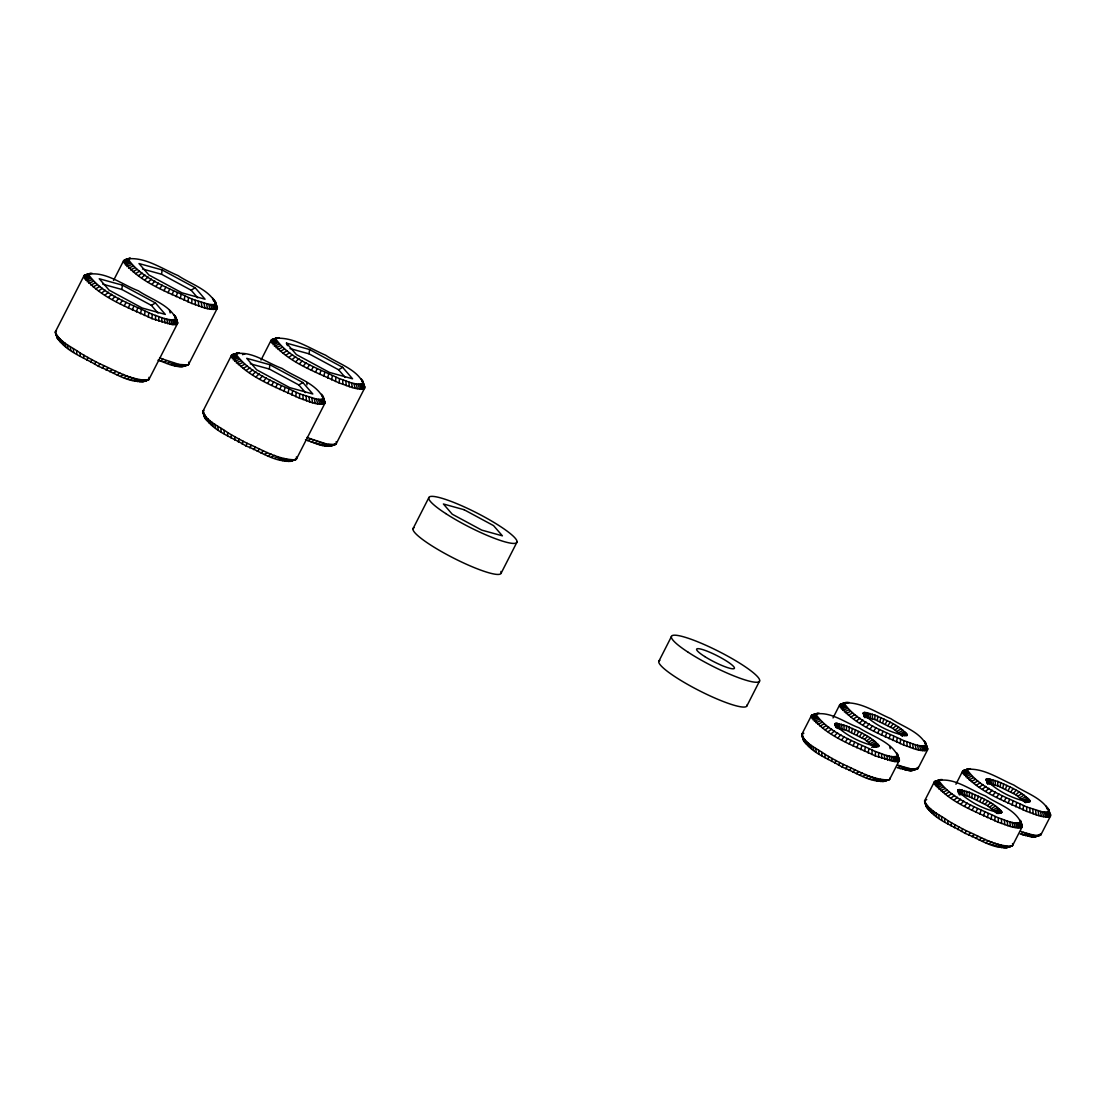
<?xml version="1.0" encoding="UTF-8"?>
<svg xmlns="http://www.w3.org/2000/svg" width="1106" height="1106" viewBox="0 0 1106 1106"><rect width="100%" height="100%" fill="white"/><g stroke="black" fill="none" stroke-linecap="round" stroke-linejoin="round"><path stroke-width="1.5" d="M846.532 725.965C857.869 731.163 870.726 735.891 878.911 745.61L874.182 747.186L864.574 739.347L846.436 730.361L846.532 725.965L836.274 723.241L834.864 723.78L835.873 727.485M902.565 736.333L892.957 728.495L874.818 719.508L874.929 715.112L864.671 712.388L863.261 712.928L864.27 716.619M969.437 792.283C980.759 797.481 993.617 802.209 1001.815 811.928L997.073 813.504L987.464 805.666L969.34 796.679L969.437 792.283L959.178 789.56L957.768 790.099L958.778 793.79M997.819 781.43C1009.156 786.629 1022.013 791.357 1030.198 801.062L1025.469 802.652L1015.861 794.799L997.723 785.813L997.819 781.43L987.575 778.707L986.151 779.246L987.16 782.937M80.102 356.284L80.199 353.021C71.807 346.731 59.24 342.169 55.341 331.883L84.18 275.422C102.941 268.91 121.453 284.477 138.388 290.809C151.881 300.072 173.31 305.685 177.624 323.311L148.785 379.759C131.448 386.27 114.139 372.003 98.379 366.321C83.614 356.671 61.604 350.809 55.3 332.699M227.573 435.861L227.67 432.598C219.292 426.308 206.725 421.745 202.813 411.46L231.652 354.998C248.988 348.501 266.297 362.768 282.058 368.436C296.781 378.266 319.938 384.086 325.109 402.888L296.27 459.336C278.933 465.847 261.624 451.58 245.864 445.898C231.085 436.262 209.075 430.386 202.785 412.275M824.979 757.651L825.076 754.375C817.196 748.472 805.389 744.172 801.726 734.522L811.569 715.319C827.869 708.974 844.196 722.453 859.016 727.789C872.869 737.025 894.699 742.485 899.372 760.306L889.528 779.509C873.228 785.841 856.901 772.375 842.081 767.039C828.2 757.956 807.408 752.453 801.684 735.283M947.883 823.956L947.98 820.693C940.1 814.776 928.293 810.491 924.616 800.827L934.473 781.624C952.114 775.265 969.561 789.974 985.474 795.919C998.179 804.629 1018.377 809.924 1022.276 826.624L1012.419 845.813C996.119 852.159 979.805 838.68 964.971 833.343C951.284 824.454 931.169 818.952 924.893 802.514M175.785 316.938L177.624 323.311L176.49 324.39L172.19 324.583L152.034 318.652L152.172 314.284C130.245 303.597 102.83 294.86 88.508 274.537L89.572 273.541M215.532 301.744L216.983 308.74C208.55 311.118 199.785 305.754 191.78 303.459L191.919 299.076C169.992 288.403 142.577 279.666 128.255 259.343L128.628 258.749C146.061 257.394 162.471 269.007 178.135 275.615C191.656 284.864 213.016 290.491 217.37 308.104L188.532 364.565C178.536 370.012 167.6 363.238 157.992 360.183M323.27 396.515L324.708 403.51C316.275 405.902 307.509 400.524 299.505 398.229L299.657 393.86C277.717 383.174 250.315 374.436 235.993 354.114L237.057 353.118M363.017 381.321L364.455 388.317C356.021 390.695 347.256 385.33 339.252 383.035L339.404 378.667C317.463 367.98 290.062 359.243 275.74 338.92L276.113 338.339C293.546 336.971 309.943 348.584 325.62 355.192C339.127 364.441 360.501 370.068 364.856 387.681L336.017 444.142C326.021 449.589 315.086 442.815 305.477 439.759M897.56 754.043L899.372 760.306L897.27 761.564L894.27 761.509L875.33 755.937L875.468 751.555C854.966 741.573 829.32 733.402 815.938 714.393L816.933 713.453M925.943 743.191L927.395 750.034C919.473 752.274 911.233 747.227 903.713 745.085L903.865 740.702C883.348 730.72 857.717 722.536 844.32 703.54L844.666 702.987C860.98 701.702 876.311 712.568 890.966 718.748C903.699 727.458 923.842 732.753 927.768 749.453L917.911 768.642L910.349 770.799L897.284 767.73L900.754 766.085L911.22 768.974L917.206 769.071M1020.451 820.362L1021.903 827.205C1013.981 829.445 1005.741 824.399 998.22 822.256L998.372 817.873C977.856 807.892 952.225 799.707 938.828 780.712L939.823 779.771M1048.847 809.509L1050.299 816.352C1042.377 818.592 1034.138 813.546 1026.617 811.389L1026.769 807.021C1006.253 797.025 980.621 788.855 967.225 769.845L967.57 769.306C983.87 768.02 999.216 778.887 1013.87 785.066C1026.589 793.776 1046.732 799.057 1050.672 815.758L1040.815 834.961L1033.253 837.104L1020.188 834.048L1023.658 832.389L1034.124 835.279L1040.11 835.389M152.034 318.652C128.517 307.205 99.125 297.846 83.779 276.058L88.508 274.537M191.78 303.459C168.264 292.012 138.872 282.638 123.526 260.864L129.319 258.334M144.485 379.897L144.444 380.644L149.186 379.137L148.895 377.34M188.919 363.929L188.642 362.132M203.96 410.381L202.813 411.46L204.651 417.819M299.505 398.229C276.002 386.782 246.61 377.423 231.265 355.634L235.993 354.114M339.252 383.035C315.735 371.588 286.357 362.215 271.011 340.441L276.804 337.911M336.404 443.506L336.127 441.723M803.827 733.264L801.726 734.522L803.537 740.771M875.33 755.937C853.238 745.181 825.629 736.375 811.196 715.914L815.938 714.393M903.713 745.085C881.62 734.315 854.012 725.522 839.592 705.047L845.316 702.6M889.888 778.914L889.929 778.154M918.312 767.288L912.561 770.509M926.441 807.09L924.616 800.827L926.717 799.583M998.22 822.256C976.128 811.5 948.519 802.693 934.1 782.218L938.828 780.712M1026.617 811.389C1004.525 800.633 976.916 791.841 962.497 771.366L968.22 768.905M1012.792 845.233L1012.529 843.546M1041.216 833.606L1035.451 836.827M834.823 724.402C846.159 735.794 862.5 744.089 878.385 746.619L878.911 745.61M874.929 715.112C886.252 720.31 899.109 725.038 907.307 734.757L906.768 735.753C890.897 733.237 874.556 724.942 863.219 713.55M957.727 790.721C969.063 802.113 985.405 810.408 1001.289 812.924L1001.815 811.928M1030.198 801.062L1029.672 802.071C1013.801 799.555 997.46 791.26 986.11 779.854M148.301 317.159L148.702 312.887M188.048 301.966L188.449 297.694M295.786 396.736L296.173 392.464M335.519 381.542L335.92 377.27M871.818 754.527L872.219 750.255M900.215 743.674L900.616 739.402M994.723 820.846L995.124 816.574M1023.105 809.993L1023.506 805.707M83.544 358.316L83.89 355.206L80.199 353.021M231.03 437.907L231.375 434.782L227.67 432.598M828.2 759.545L828.546 756.421L825.076 754.375M951.105 825.864L951.45 822.74L947.98 820.693M157.992 313.039L151.356 305.38L121.854 289.468L122.365 285.141L99.236 278.753L109.148 290.187L142.19 308.021L165.333 314.408L155.421 302.961L122.365 285.141M197.739 297.846L191.103 290.187L161.6 274.274L162.112 269.933L138.983 263.546L148.895 274.993L181.937 292.827L205.066 299.214L195.168 287.767L162.112 269.933M305.463 392.616L298.827 384.957L269.339 369.045L269.85 364.717L246.721 358.33L256.633 369.777L289.675 387.598L312.804 393.985L302.892 382.552L269.85 364.717M345.21 377.423L338.574 369.763L309.086 353.851L309.597 349.51L286.468 343.123L287.449 345.639M848.91 731.356L849.422 727.126M877.293 720.504L877.805 716.273M971.801 797.675L972.312 793.444M1000.197 786.822L1000.709 782.592M144.43 315.528L145.093 311.367M184.177 300.334L184.84 296.173M291.915 395.119L292.578 390.943M331.662 379.911L332.325 375.75M868.196 753.006L868.846 748.831M896.579 742.14L897.243 737.978M991.087 819.311L991.75 815.15M1019.483 808.458L1020.133 804.297M87.125 360.362L87.733 357.39L83.89 355.206M234.61 439.939L235.219 436.967L231.375 434.782M831.56 761.453L832.154 758.481L828.546 756.421M954.45 827.772L955.059 824.786L951.45 822.74M140.462 313.786L141.388 309.735M180.209 298.592L181.135 294.542M287.947 393.363L288.873 389.312M327.694 378.169L328.62 374.118M864.463 751.361L865.39 747.31M892.846 740.508L893.772 736.458M987.368 817.68L988.28 813.629M1015.75 806.813L1016.677 802.762M851.509 732.49L852.45 728.453M879.892 721.637L880.846 717.6M974.4 798.808L975.354 794.772M1002.796 787.956L1003.736 783.905M136.425 311.933L137.614 308.007M176.172 296.726L177.361 292.814M283.91 391.51L285.099 387.584M323.643 376.303L324.846 372.39M860.662 749.619L861.864 745.693M889.058 738.753L890.247 734.84M983.566 815.924L984.755 812.011M1011.949 805.071L1013.151 801.145M90.816 362.381L91.687 359.547L87.733 357.39M238.288 441.958L239.159 439.123L235.219 436.967M835.002 763.347L835.873 760.513L832.154 758.481M957.907 829.652L958.764 826.832L955.059 824.786M854.178 733.734L855.574 729.905M882.574 722.882L883.971 719.052M977.082 800.053L978.478 796.223M1005.465 789.2L1006.861 785.371M132.333 309.984L133.812 306.182M172.08 294.777L173.559 290.989M279.818 389.561L281.283 385.759M319.565 374.367L321.03 370.565M856.818 747.78L858.297 743.992M885.215 736.928L886.68 733.14M979.722 814.099L981.188 810.311M1008.119 803.246L1009.584 799.444M94.577 364.372L95.71 361.69L91.687 359.547M242.048 443.948L243.196 441.266L239.159 439.123M838.514 765.214L839.661 762.518L835.873 760.513M961.418 831.518L962.552 828.836L958.764 826.832M128.241 307.952L129.983 304.302M167.988 292.758L169.73 289.095M275.712 387.529L277.468 383.879M315.459 372.335L317.215 368.671M852.975 745.873L854.717 742.223M881.358 735.02L883.113 731.37M975.879 812.191L977.621 808.541M1004.262 801.338L1006.004 797.675M113.531 280.468L123.526 260.864L128.255 259.343M261.016 360.044L271.011 340.441L275.74 338.92M413.008 528.723L428.81 497.714M501.17 573.115L516.986 542.106M658.803 661.36L671.439 636.544M746.979 705.752L759.615 680.937M833.025 717.932L839.592 705.047L844.32 703.54M955.93 784.251L962.497 771.366L967.225 769.845M856.873 735.075L858.726 731.467M885.27 724.223L887.123 720.614M979.778 801.394L981.63 797.785M1008.174 790.541L1010.013 786.933M98.379 366.321L99.789 363.777C115.176 370.399 130.867 380.34 148.038 380.215M245.864 445.898L247.274 443.354C262.661 449.976 278.353 459.916 295.523 459.792M842.081 767.039L843.491 764.481C857.952 770.702 872.689 780.048 888.823 779.924M964.971 833.343L966.395 830.8C980.856 837.021 995.594 846.353 1011.727 846.242M124.162 305.864L126.181 302.353M163.909 290.671L165.928 287.145M271.634 385.441L273.652 381.929M311.38 370.247L313.399 366.722M849.132 743.909L851.164 740.398M877.528 733.057L879.547 729.545M972.036 810.228L974.054 806.716M1000.432 799.375L1002.451 795.85M176.048 318.611L175.688 319.205C167.822 321.431 159.637 316.413 152.172 314.284M215.794 303.417L213.707 304.662L208.785 304.33L191.919 299.076M183.126 366.459L184.19 365.45M204.389 416.146L205.453 415.151M299.657 393.86L316.523 399.1L321.445 399.446L323.533 398.201M290.864 461.23L296.657 458.714L296.38 456.916M363.28 382.994L362.906 383.588C355.04 385.814 346.869 380.796 339.404 378.667M330.611 446.036L334.828 444.018M875.468 751.555C882.45 753.559 890.109 758.246 897.464 756.158L897.809 755.619M884.164 781.361L885.159 780.421M926.192 744.753L925.846 745.306C918.492 747.393 910.846 742.707 903.865 740.702M998.372 817.873C1005.354 819.878 1012.999 824.564 1020.354 822.477L1020.7 821.924M1007.068 847.68L1008.064 846.74M1049.096 811.071L1047.147 812.233L1042.529 811.915L1026.769 807.021M120.125 303.721L122.42 300.348M159.872 288.528L162.167 285.154M267.611 383.298L269.905 379.925M307.357 368.104L309.639 364.731M845.357 741.905L847.638 738.532M859.542 736.472L861.837 733.098M873.74 731.052L876.035 727.679M887.938 725.619L890.233 722.246M968.248 808.223L970.543 804.85M982.446 802.79L984.741 799.417M996.644 797.357L998.939 793.984M1010.843 791.937L1013.124 788.564M102.208 368.215L103.895 365.81M249.679 447.792L251.366 445.386M845.648 768.794L847.348 766.389M968.552 835.113L970.238 832.707M116.171 301.551L118.729 298.33M155.918 286.357L158.476 283.136M263.657 381.141L266.214 377.906M303.403 365.934L305.961 362.713M841.638 739.873L844.196 736.637M870.035 729.006L872.593 725.785M964.543 806.177L967.1 802.956M992.925 795.325L995.483 792.103M106.01 370.04L107.973 367.759M253.495 449.617L255.458 447.336M849.214 770.495L851.178 768.228M972.119 836.813L974.082 834.532M862.127 737.909L864.851 734.771M890.524 727.057L893.233 723.918M985.031 804.228L987.755 801.09M1013.414 793.361L1016.138 790.237M112.342 299.38L115.148 296.297M152.089 284.173L154.895 281.09M259.813 378.957L262.634 375.874M299.56 363.75L302.38 360.667M838.03 737.813L840.85 734.73M866.427 726.96L869.233 723.877M960.934 804.131L963.741 801.048M989.317 793.279L992.137 790.196M109.784 371.768L112.024 369.611M257.269 451.345L259.495 449.188M852.74 772.126L854.979 769.97M975.644 838.431L977.884 836.288M108.637 297.196L111.706 294.265M148.384 282.002L151.453 279.058M256.122 376.773L259.177 373.842M295.869 361.579L298.924 358.634M834.56 735.767L837.615 732.836M862.943 724.914L866.012 721.983M957.464 802.085L960.52 799.154M985.847 791.232L988.916 788.288M864.574 739.347L867.698 736.458M892.957 728.495L896.095 725.591M987.464 805.666L990.603 802.762M1015.861 794.799L1018.985 791.91M105.111 295.039L108.402 292.247M144.858 279.832L148.149 277.039M252.583 374.616L255.887 371.823M292.33 359.409L295.634 356.63M831.242 733.734L834.532 730.942M859.625 722.882L862.929 720.089M954.146 800.053L957.437 797.26M982.529 789.2L985.833 786.407M113.489 373.399L115.992 371.367M260.961 452.976L263.477 450.944M856.21 773.647L858.712 771.615M979.1 839.966L981.603 837.919M959.331 794.799L961.695 794.412L969.34 796.679M866.814 740.757L870.325 738.103M895.21 729.905L898.722 727.236M989.718 807.076L993.229 804.408M1018.114 796.209L1021.612 793.555M101.766 292.91L105.291 290.256M141.513 277.703L145.038 275.062M249.251 372.487L252.776 369.833M288.998 357.279L292.523 354.639M828.104 731.743L831.629 729.089M856.5 720.877L860.012 718.236M951.008 798.048L954.533 795.408M979.391 787.196L982.916 784.555M117.098 374.92L119.849 372.985M264.569 454.497L267.334 452.561M859.583 775.071L862.334 773.135M982.474 841.376L985.239 839.454M98.655 290.837L102.388 288.32M138.402 275.629L142.135 273.127M246.14 370.413L249.873 367.897M285.887 355.206L289.62 352.703M825.173 729.794L828.906 727.278M853.569 718.928L857.302 716.425M948.077 796.099L951.81 793.596M976.46 785.246L980.192 782.744M868.832 742.112L872.675 739.679M897.229 731.26L901.072 728.826M991.736 808.431L995.58 805.998M1020.133 797.578L1023.976 795.145M120.568 376.317L123.582 374.478M160.315 361.109L163.329 359.284L179.02 364.413L187.785 365.008M268.053 455.893L271.067 454.068M307.8 440.686L310.814 438.861L326.505 443.99L335.27 444.584M862.832 776.371L865.846 774.546M985.736 842.689L988.75 840.864M95.78 288.832L99.706 286.454M135.526 273.624L139.453 271.26M243.265 368.409L247.191 366.031M283.012 353.201L286.938 350.837M822.477 727.9L826.403 725.536M850.86 717.047L854.786 714.67M945.381 794.219L949.307 791.855M973.764 783.366L977.69 780.988M56.475 330.805L55.341 331.883L57.18 338.242M143.379 381.653L148.785 379.759M151.356 305.38L155.421 302.961M191.103 290.187L195.168 287.767M298.827 384.957L302.892 382.552M338.574 369.763L342.639 367.344L352.551 378.791L329.422 372.404L296.38 354.57L286.468 343.123M93.181 286.896L97.273 284.657M132.927 271.703L137.02 269.463M240.652 366.473L244.758 364.233M280.399 351.279L284.505 349.04M820.03 726.103L824.122 723.849M848.413 715.236L852.519 712.997M942.92 792.408L947.026 790.168M971.317 781.555L975.423 779.315M870.574 743.384L874.708 741.172M898.971 732.531L903.104 730.319M993.478 809.703L997.612 807.491M1021.875 798.85L1026.009 796.624M123.9 377.575L127.149 375.833M163.647 362.367L166.895 360.639M271.385 457.151L274.634 455.409M311.132 441.944L314.381 440.216M865.943 777.546L869.192 775.818M988.847 843.864L992.096 842.122M90.858 285.072L95.116 282.956M130.605 269.878L134.863 267.749M238.329 364.648L242.587 362.533M278.076 349.455L282.334 347.339M817.846 724.375L822.104 722.259M846.242 713.522L850.486 711.407M940.75 790.693L945.008 788.578M969.133 779.841L973.391 777.712M127.052 378.681L130.536 377.035M166.799 363.487L170.283 361.828M274.537 458.271L278.007 456.612M314.284 443.064L317.754 441.405M868.887 778.596L872.371 776.937M991.792 844.901L995.276 843.256M872.012 744.559L876.381 742.527M900.395 733.707L904.777 731.674M994.916 810.878L999.285 808.845M1023.299 800.011L1027.668 797.993M88.839 283.357L93.222 281.353M128.586 268.164L132.969 266.159M236.311 362.934L240.707 360.929M276.058 347.74L280.454 345.736M815.952 722.771L820.348 720.766M844.334 711.905L848.731 709.9M938.856 789.076L943.238 787.071M967.238 778.223L971.635 776.218M129.996 379.648L133.688 378.058M169.743 364.455L173.435 362.865M277.482 459.225L281.173 457.635M317.228 444.031L320.92 442.441M871.652 779.495L875.344 777.905M900.035 768.642L903.726 767.052M994.557 845.813L998.248 844.224M1022.939 834.947L1026.631 833.371M87.139 281.767L91.646 279.873M126.886 266.574L131.393 264.666M234.61 361.344L239.117 359.45M274.357 346.15L278.864 344.243M814.348 721.278L818.855 719.37M842.744 710.411L847.251 708.517M937.252 787.583L941.759 785.689M965.649 776.73L970.156 774.836M873.104 745.596L877.652 743.744M901.487 734.743L906.049 732.891M995.994 811.915L1000.557 810.062M1024.391 801.048L1028.939 799.196M132.734 380.45L136.619 378.929M172.481 365.257L176.366 363.722M280.205 460.027L284.104 458.506M319.952 444.833L323.851 443.299M874.196 780.242L878.095 778.721M902.593 769.389L906.478 767.854M997.1 846.56L1000.985 845.025M1025.497 835.707L1029.382 834.173M85.77 280.316L90.36 278.505M125.517 265.108L130.107 263.311M233.255 359.892L237.845 358.095M272.988 344.685L277.592 342.888M813.062 719.909L817.666 718.098M841.459 709.043L846.062 707.246M935.966 786.214L940.57 784.417M964.363 775.361L968.953 773.564M124.494 263.809L129.153 262.094M84.747 279.002L89.406 277.288M271.965 343.385L276.638 341.671M232.219 358.579L236.891 356.865M840.491 707.812L845.164 706.112M812.108 718.679L816.767 716.965M963.395 774.131L968.068 772.417M934.999 784.983L939.671 783.283M174.955 365.892L179.02 364.413M135.209 381.086L139.273 379.607M242.518 354.667L245.228 353.685M322.44 445.469L326.505 443.99M282.694 460.663L286.758 459.184M904.915 769.983L908.98 768.504M876.519 780.836L880.597 779.357M1027.82 836.302L1031.884 834.809M999.423 847.155L1003.488 845.675M902.22 735.614L906.892 733.914M873.823 746.481L878.51 744.78M1025.124 801.933L1029.797 800.232M996.727 812.786L1001.4 811.085M871.652 747.338L874.376 746.356M123.817 262.647L128.531 261.016M84.07 277.855L88.784 276.224M271.288 342.238L276.002 340.593M231.541 357.432L236.255 355.8M839.855 706.734L844.569 705.103M811.472 717.6L816.187 715.955M962.759 773.053L967.473 771.421M934.363 783.905L939.077 782.274M177.181 366.349L181.412 364.911M137.434 381.556L141.665 380.105M324.666 445.939L328.883 444.488M284.919 461.133L289.136 459.681M906.989 770.412L911.22 768.974M878.606 781.278L882.823 779.827M1029.893 836.73L1034.124 835.279M1001.497 847.583L1005.727 846.145M904.141 735.808L907.307 734.757M123.485 261.666L128.227 260.104M83.752 276.873L88.48 275.297M270.97 341.242L275.712 339.68M231.223 356.45L235.965 354.874M839.551 705.808L844.293 704.245M811.168 716.674L815.896 715.098M962.455 772.126L967.197 770.564M934.072 782.979L938.8 781.417M179.117 366.639L183.485 365.215M139.37 381.846L143.739 380.409M326.602 446.23L330.971 444.792M286.855 461.423L291.224 459.999M849.062 702.421L840.657 704.038M908.8 770.688L913.169 769.264M880.417 781.541L884.786 780.117M1031.704 837.007L1036.073 835.569M1003.322 847.86L1007.69 846.436M130.19 258.514L124.674 259.786M84.927 274.979L91.936 273.237M180.762 366.763L185.255 365.339M274.675 339.03L279.168 337.606M141.015 381.957L145.508 380.533M232.398 354.556L239.421 352.814M328.247 446.34L332.726 444.916M288.5 461.534L292.993 460.11M843.048 703.734L847.528 702.31M812.274 714.891L819.131 713.163M875.717 747.227L878.869 746.218M910.349 770.799L914.828 769.375M881.952 781.652L886.445 780.228M963.561 770.357L970.432 768.629M935.178 781.209L942.035 779.481M998.621 813.532L1001.773 812.537M1033.253 837.104L1037.732 835.694M1004.856 847.97L1009.349 846.546M123.927 260.228L128.628 258.749M84.18 275.422L88.881 273.956M183.831 366.031L188.532 364.565M271.399 339.805L276.113 338.339M231.652 354.998L236.366 353.533M331.302 445.621L336.017 444.142M291.555 460.815L296.27 459.336M839.966 704.453L844.666 702.987M811.569 715.319L816.283 713.84M913.21 770.122L917.911 768.642M884.814 780.974L889.528 779.509M962.856 770.771L967.57 769.306M934.473 781.624L939.174 780.159M1036.115 836.44L1040.815 834.961M1007.718 847.293L1012.419 845.813M125.766 259.523L130.342 258.099M86.019 274.717L90.595 273.293M182.103 366.694L186.693 365.27M276.306 338.146L272.145 339.362M142.356 381.888L146.946 380.464M233.504 354.293L238.08 352.869M329.588 446.271L334.164 444.847M289.841 461.479L294.417 460.041M841.694 703.789L846.27 702.365M813.297 714.656L817.887 713.232M911.607 770.73L916.183 769.306M883.21 781.596L887.786 780.172M964.598 770.108L969.174 768.684M936.201 780.96L940.791 779.536M1034.497 837.048L1039.087 835.624M1006.114 847.901L1010.69 846.477M874.818 719.508L865.238 717.296L863.745 712.54M836.855 728.163L846.436 730.361M997.723 785.813L988.142 783.615L986.649 778.859M87.457 274.647L89.213 274.772M234.928 354.224L236.698 354.349M814.652 714.587L816.311 714.697M965.939 770.053L967.598 770.163M937.556 780.905L939.215 781.016M142.536 269.007L161.6 274.274M102.789 284.201L121.854 289.468M290.021 348.584L309.086 353.851M250.274 363.777L269.339 369.045M897.588 764.951L900.754 766.085M1020.492 831.27L1023.658 832.389M159.596 357.791L163.329 359.284M307.081 437.368L310.814 438.861M95.71 361.69L99.789 363.777M243.196 441.266L247.274 443.354M839.661 762.518L843.491 764.481M962.552 828.836L966.395 830.8M309.597 349.51L342.639 367.344M1020.409 822.615L1022.013 824.938M925.902 745.444L927.796 748.679M897.505 756.31L899.413 759.545M362.865 383.436L364.883 386.879M323.118 398.63L325.136 402.072M215.38 303.86L217.412 307.302M177.333 321.514L175.163 315.874M1020.741 821.219L1022.303 825.85M924.588 801.587L926.164 806.233M176.089 317.864L177.665 322.496M1048.253 808.5L1050.299 816.352M1020.368 820.859L1021.377 823.846M986.524 780.698L987.534 783.698M925.349 742.181L926.856 746.674M925.528 803.606L927.035 808.085M896.966 753.048L898.473 757.541M863.62 714.379L864.629 717.379M802.624 737.287L804.131 741.78M362.381 380.243L363.888 384.736M322.634 395.45L324.141 399.943M214.896 300.666L216.403 305.159M203.781 414.404L205.287 418.898M56.295 334.828L57.802 339.321M986.151 779.246L987.727 783.947M957.768 790.099L958.805 793.237M863.261 712.928L864.823 717.628M834.864 723.78L835.915 726.918M1050.396 814.071L1050.7 814.998M1047.354 807.366L1048.322 810.297M1020.354 822.477L1021.903 827.205M924.464 741.048L927.395 750.034M926.482 804.822L927.92 809.233M897.464 756.158L899.012 760.9M802.085 733.928L805.03 742.914M361.427 379.026L364.455 388.317M321.68 394.234L322.634 397.165M323.159 398.782L324.708 403.51M213.942 299.45L216.983 308.74M174.195 314.643L177.236 323.934M203.214 410.824L204.237 413.99M204.804 415.718L206.241 420.114M57.318 336.141L58.756 340.537M1048.101 812.011L1049.594 816.781M1019.704 822.864L1021.197 827.634M958.252 789.712L959.759 794.467M925.197 745.693L926.69 750.462M896.814 756.559L898.307 761.315M835.348 723.393L836.357 726.573M362.215 384.003L363.708 388.759M322.468 399.197L323.961 403.966M214.73 304.426L216.223 309.182M174.983 319.62L176.49 324.39M1046.165 806.094L1047.064 808.956M927.768 806.191L929.123 810.504M804.878 739.886L806.219 744.186M212.67 298.095L213.569 300.956M206.172 417.169L207.513 421.469M58.687 337.593L60.042 341.892M1047.147 812.233L1048.571 817.016M1018.75 823.099L1020.174 827.869M924.243 745.928L925.667 750.697M895.846 756.78L897.27 761.564M361.192 384.238L362.616 389.022M321.445 399.446L322.869 404.215M213.707 304.662L215.131 309.445M173.96 319.869L175.384 324.639M929.372 807.698L930.602 811.887M806.468 741.379L807.698 745.568M207.873 418.759L209.103 422.962M60.388 339.183L61.618 343.385M987.575 778.707L988.944 783.49M959.178 789.56L960.547 794.343M864.671 712.388L866.039 717.172M836.274 723.241L837.643 728.025M1045.889 812.302L1047.216 817.085M1017.506 823.154L1018.82 827.938M922.985 745.983L924.312 750.767M894.602 756.836L895.929 761.619M359.851 384.307L361.178 389.091M320.104 399.501L321.431 404.284M212.366 304.731L213.693 309.514M172.633 319.924L173.946 324.708M931.266 809.302L932.358 813.38M808.362 742.983L809.454 747.075M209.891 420.474L210.983 424.566M169.453 310.205L170.186 312.929M62.406 340.897L63.498 344.989M1044.354 812.191L1045.557 816.961M1015.958 823.044L1017.161 827.827M921.45 745.873L922.653 750.656M893.054 756.739L894.27 761.509M358.206 384.197L359.409 388.966M318.459 399.39L319.662 404.16M210.721 304.62L211.937 309.39M170.974 319.814L172.19 324.583M988.916 778.79L990.091 783.56M960.52 789.643L961.695 794.412M866.012 712.471L867.187 717.241M837.629 723.324L838.804 728.107M933.45 811.016L934.39 814.984M889.611 746.149L890.233 748.79M810.546 744.711L811.486 748.665M212.214 422.312L213.154 426.266M64.729 342.722L65.669 346.69M1042.529 811.915L1043.608 816.67M1014.147 822.781L1015.211 827.537M919.639 745.61L920.704 750.366M891.242 756.463L892.307 761.218M356.27 383.906L357.335 388.662M316.523 399.1L317.588 403.856M208.785 304.33L209.85 309.072M169.038 319.523L170.103 324.279M935.897 812.827L936.658 816.657M812.993 746.509L813.753 750.338M214.813 424.234L215.587 428.063M67.342 344.657L68.102 348.487M990.658 779.108L991.584 783.836M962.261 789.974L963.188 794.689M867.754 712.803L868.68 717.518M839.357 723.656L840.284 728.384M1040.456 811.486L1041.368 816.2M1012.073 822.339L1012.972 827.067M917.551 745.168L918.464 749.896M889.169 756.02L890.067 760.748M354.044 383.436L354.957 388.165M314.298 398.63L315.21 403.358M206.559 303.86L207.472 308.574M166.812 319.053L167.725 323.781M1038.133 810.892L1038.866 815.564M1009.75 821.744L1010.469 826.417M938.593 814.721L939.16 818.412M915.229 744.573L915.962 749.246M886.846 755.426L887.579 760.112M815.689 748.403L816.269 752.094M351.556 382.8L352.289 387.473M311.809 397.994L312.542 402.681M204.085 303.224L204.804 307.897M217.688 426.239L218.269 429.93M164.338 318.417L165.057 323.09M70.203 346.662L70.784 350.353M992.746 779.675L993.368 784.32M964.363 790.527L964.985 795.173M869.841 713.356L870.477 718.001M841.459 724.209L842.081 728.854M1035.589 810.145L1036.115 814.763M1007.193 820.998L1007.732 825.615M912.685 743.826L913.21 748.444M884.288 754.679L884.828 759.297M348.832 381.999L349.372 386.616M309.086 397.192L309.625 401.81M201.347 302.422L201.886 307.039M161.6 317.616L162.14 322.233M941.524 816.67L941.883 820.223M818.62 750.352L818.979 753.905M306.749 382.482L306.998 384.847M220.813 428.312L221.172 431.865M73.328 348.736L73.687 352.289M1032.824 809.233L1033.142 813.781M1004.428 820.099L1004.76 824.647M909.92 742.928L910.238 747.476M881.537 753.78L881.855 758.329M345.888 381.031L346.206 385.579M306.141 396.238L306.459 400.787M198.403 301.454L198.721 306.003M158.656 316.662L158.974 321.21M995.151 780.449L995.441 784.983M966.768 791.302L967.045 795.836M872.247 714.13L872.537 718.665M843.864 724.983L844.141 729.518M944.662 818.661L944.801 822.076M821.758 752.343L821.896 755.757M224.145 430.441L224.283 433.856M76.66 350.865L76.798 354.279M1029.88 808.196L1029.963 812.661M1001.483 819.048L1001.58 823.514M906.975 741.877L907.072 746.343M878.593 752.744L878.676 757.209M342.736 379.925L342.819 384.39M302.989 395.119L303.072 399.584M195.25 300.348L195.347 304.814M155.504 315.542L155.6 320.007M747.006 704.992A49.383 7.977 27 0 1 698.66 690.351A49.383 7.977 27 0 1 659.881 660.337M500.907 571.429A49.383 7.977 27 0 1 454.773 558.696A49.383 7.977 27 0 1 414.073 527.714M464.05 509.7L443.395 503.99L452.243 514.207L481.746 530.12L502.387 535.829L493.539 525.613L464.05 509.7M688.347 652.374A49.383 7.977 27 0 0 759.255 681.531A49.383 7.977 27 0 0 699.006 642.31A49.383 7.977 27 0 0 688.347 652.374M704.729 656.549A21.166 3.415 27 0 0 734.384 668.356A21.166 3.415 27 0 0 707.481 651.31A21.166 3.415 27 0 0 704.729 656.549M445.704 513.543A49.383 7.977 27 0 0 516.613 542.7A49.383 7.977 27 0 0 456.363 503.479A49.383 7.977 27 0 0 445.704 513.543"/></g></svg>
